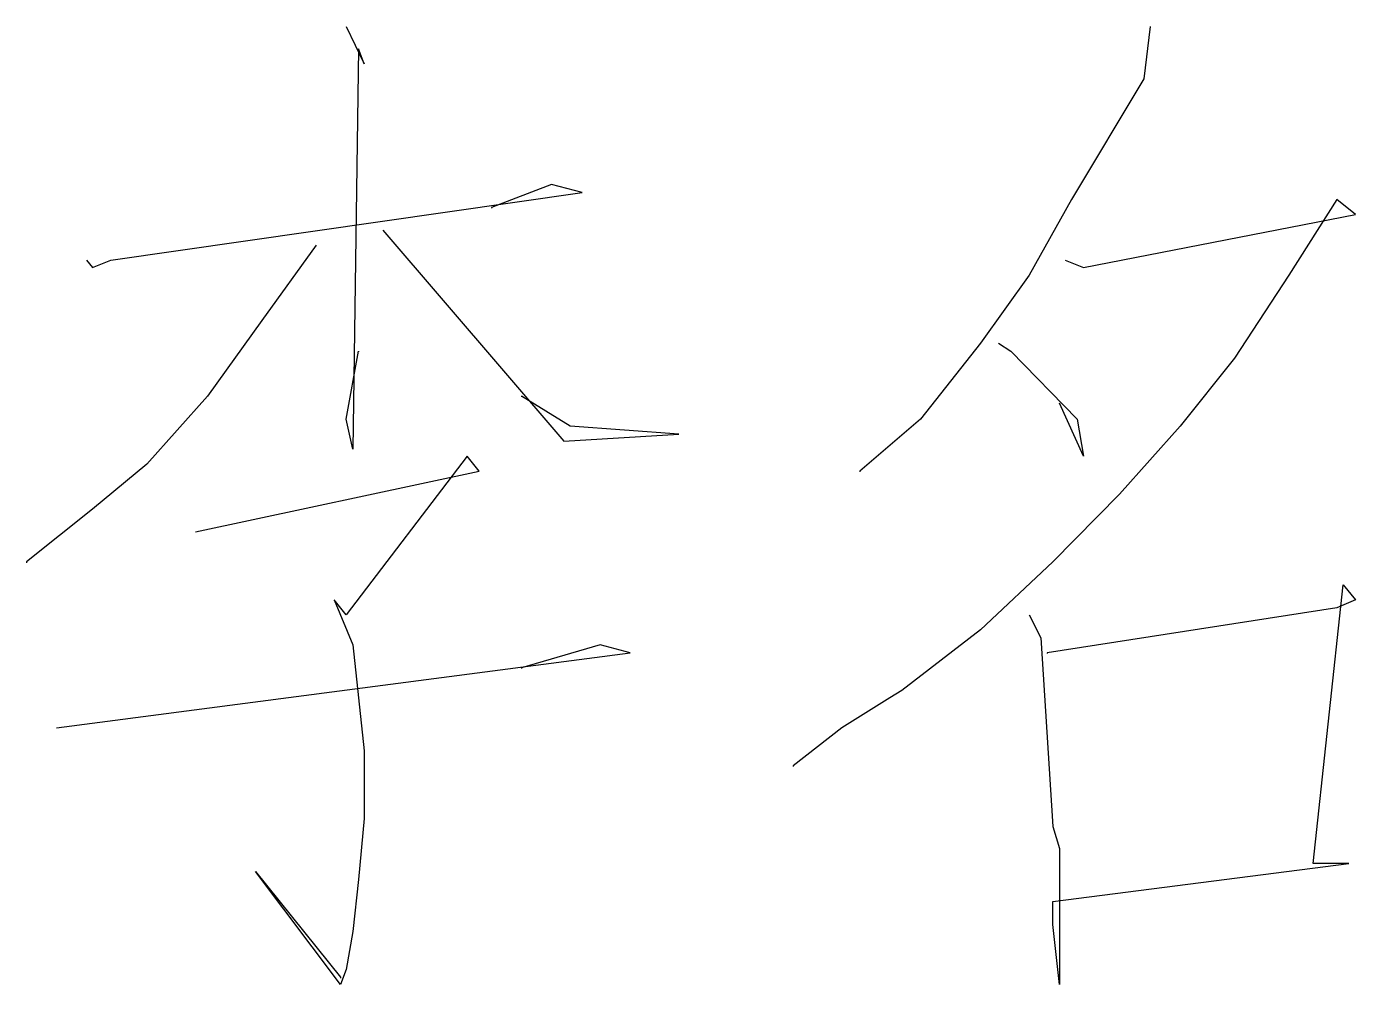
# Model space of a CAD drawing. Header units: inches. Extents: x 0.75 to 8.89, y 0.42 to 6.29.
import ezdxf

# ---------------------------------------------------------------- set-up
doc = ezdxf.new("R2010")
doc.units = ezdxf.units.IN
doc.header["$MEASUREMENT"] = 0

msp = doc.modelspace()

# ---------------------------------------------------------------- linework, layer by layer
at = {"color": 3}
for points in [[(2.7065, 6.2923), (2.8161, 6.0643), (2.7811, 6.1564), (2.746, 3.7008), (2.7065, 3.8849), (2.7811, 4.3015)], [(7.6353, 6.2923), (7.5958, 5.9722), (7.1529, 5.2311), (6.8942, 4.7663), (6.596, 4.3498), (6.2277, 3.8849), (5.8549, 3.5648)], [(1.1148, 4.8584), (1.1499, 4.8146), (1.2639, 4.8584), (4.1536, 5.275), (3.965, 5.3232), (3.5967, 5.1829)], [(7.1134, 4.8584), (7.2274, 4.8146), (8.8937, 5.1391), (8.7797, 5.2311), (8.4859, 4.7663), (8.1527, 4.2577), (7.8194, 3.8411), (7.4467, 3.4245), (7.0389, 3.0079), (6.596, 2.5914), (6.1137, 2.2186), (6.0391, 2.1748), (5.7453, 1.9906), (5.4471, 1.7582)], [(3.5967, 5.1829), (3.5967, 5.1785)], [(2.9302, 5.0426), (4.0396, 3.749), (4.7455, 3.7929), (4.079, 3.8411), (3.7808, 4.0253)], [(2.5224, 4.9505), (2.1891, 4.4901), (1.8558, 4.0253), (1.4831, 3.6087), (1.1499, 3.3324), (0.7464, 3.0079)], [(6.7056, 4.3498), (6.7802, 4.3015), (7.188, 3.8849), (7.2274, 3.6569), (7.0784, 3.9814)], [(2.7811, 4.3015), (2.7811, 4.2971)], [(3.7808, 4.0253), (3.7808, 4.0209)], [(7.0784, 3.9814), (7.0784, 3.977)], [(1.7813, 3.1921), (3.5221, 3.5648), (3.4476, 3.6569), (2.7065, 2.6835), (2.632, 2.7755), (2.746, 2.4993), (2.7811, 2.1748), (2.8161, 1.8503), (2.8161, 1.4337), (2.7811, 1.061), (2.746, 0.7409), (2.7065, 0.5085), (2.6714, 0.4164), (2.1496, 1.1092), (2.6714, 0.4603)], [(5.8549, 3.5648), (5.8549, 3.5605)], [(0.7464, 3.0079), (0.7464, 3.0036)], [(6.8942, 2.6835), (6.9643, 2.5431), (7.0389, 1.3855), (7.0784, 1.2496), (7.0784, 0.4164), (7.0389, 0.7848), (7.0389, 0.9251), (8.8543, 1.1575), (8.8192, 1.1575), (8.635, 1.1575), (8.8192, 2.8676), (8.8937, 2.7755), (8.7797, 2.7273), (7.0038, 2.4511)], [(0.9306, 1.9906), (4.4474, 2.4511), (4.2632, 2.4993), (3.7808, 2.359)], [(7.0038, 2.4511), (7.0038, 2.4467)], [(3.7808, 2.359), (3.7808, 2.3546)], [(5.4471, 1.7582), (5.4471, 1.7538)], [(2.6714, 0.4603), (2.6714, 0.4559)]]:
    msp.add_lwpolyline(points, dxfattribs=at)

doc.saveas('drawing.dxf')
